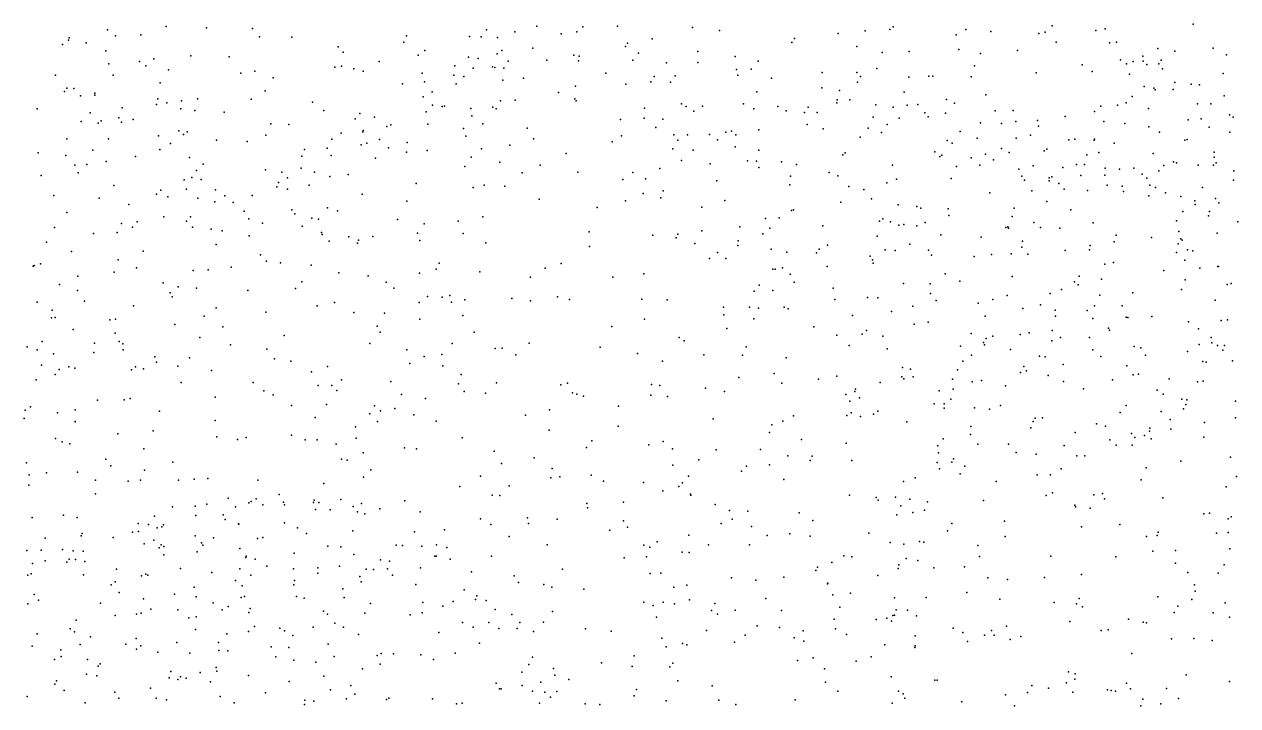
# Model space of a CAD drawing. Header units: metres. Extents: x -25 to 25, y -27.8 to 27.8.
# Drawn here: x 9.098 to 12.194, y 5.224 to 6.961 of the extents above; entities that cross this region are included whole.
import ezdxf

# ---------------------------------------------------------------- set-up
doc = ezdxf.new("R2010")
doc.units = ezdxf.units.M

msp = doc.modelspace()

# ---------------------------------------------------------------- linework, layer by layer
for p in [(9.3104, 6.9469, 14.1314), (9.4599, 6.9558, 16.6554), (9.5631, 6.952, -19.5187), (9.6798, 6.9505, 10.9067), (10.2772, 6.9471, 17.5854), (10.3493, 6.9423, 10.8181), (10.4055, 6.9561, -18.2994), (10.4674, 6.9371, 12.7387), (10.5079, 6.9423, 10.7392), (10.5235, 6.9549, -16.4002), (10.6118, 6.9566, 2.1603), (10.8033, 6.9527, 3.4194), (10.8717, 6.9457, -16.0772), (11.1743, 6.9381, 12.7735), (11.2433, 6.9442, -2.9943), (11.3067, 6.9483, 13.04), (11.3152, 6.9552, -6.9643), (11.5004, 6.9483, 22.2098), (11.5644, 6.9426, 3.1776), (11.6863, 6.9381, 20.902), (11.7026, 6.9416, -7.0659), (11.7207, 6.957, -1.007), (11.8324, 6.9456, -12.9553), (11.8562, 6.9493, -1.7181), (12.0802, 6.9613, -19.0277), (9.1957, 6.9102, 3.1365), (9.2105, 6.9205, 19.4098), (9.2126, 6.9268, 18.7097), (9.2558, 6.9143, 14.712), (9.3306, 6.9322, 19.526), (9.395, 6.9346, -20.262), (9.6981, 6.9297, 19.6977), (9.7805, 6.9287, -17.524), (10.066, 6.9157, -16.3858), (10.0732, 6.932, 23.338), (10.2338, 6.9306, 17.8883), (10.2634, 6.9295, 3.3319), (10.3051, 6.9277, -16.3707), (10.6367, 6.9131, -18.2623), (10.6996, 6.9242, 1.9556), (11.0564, 6.9152, 13.8193), (11.0629, 6.9253, -10.077), (11.4754, 6.9345, 20.7817), (11.731, 6.9161, 21.9645), (11.8666, 6.9142, 21.7241), (11.8847, 6.9154, 11.6382), (9.3058, 6.8939, 16.5738), (9.5224, 6.8806, 10.8763), (9.621, 6.8782, -17.689), (9.8992, 6.9035, -16.5231), (9.9118, 6.8902, 10.9291), (10.1029, 6.8828, 3.2678), (10.1201, 6.8948, -2.2508), (10.2312, 6.8772, 11.7256), (10.3048, 6.8858, 12.8737), (10.3161, 6.8946, 13.1899), (10.3955, 6.9001, 11.7035), (10.5002, 6.8824, 2.4425), (10.5138, 6.8803, 13.6838), (10.6322, 6.9043, -8.8266), (10.6652, 6.8879, 10.7164), (10.8166, 6.8917, 23.126), (10.9119, 6.8788, -6.9151), (11.2222, 6.9043, -11.4185), (11.287, 6.8892, 13.5353), (11.3555, 6.8917, 3.3358), (11.4822, 6.897, 10.9095), (11.5376, 6.8866, -2.7597), (11.6319, 6.8948, 22.1179), (11.9518, 6.8802, 18.8726), (11.9905, 6.8994, 18.532), (12.0339, 6.8928, -19.7245), (12.1317, 6.9008, -19.9342), (12.1653, 6.8837, -18.7038), (9.3139, 6.8606, 14.3686), (9.3918, 6.8668, -20.5418), (9.4083, 6.8553, -17.827), (9.4282, 6.873, -17.0659), (9.4657, 6.8448, 3.1347), (9.8899, 6.8523, 16.9236), (9.9075, 6.8545, -17.2502), (9.9389, 6.8476, 3.239), (10.0038, 6.8667, 17.0325), (10.1965, 6.8554, -17.0191), (10.2434, 6.8496, 19.9598), (10.2556, 6.874, 11.9114), (10.2927, 6.8528, 12.2239), (10.2989, 6.8508, 12.4676), (10.3219, 6.8493, 13.4217), (10.3325, 6.8674, 2.6499), (10.431, 6.87, 12.1202), (10.5118, 6.8679, 12.3618), (10.6506, 6.8702, 12.462), (10.7363, 6.8634, -8.3127), (10.8166, 6.8642, 12.5009), (10.9153, 6.8463, 13.8981), (10.953, 6.8473, 10.7293), (10.9701, 6.8674, 23.0376), (11.2732, 6.8486, 22.7071), (11.5229, 6.8558, -2.5196), (11.7975, 6.8581, 1.8694), (11.8954, 6.8706, 12.7575), (11.9107, 6.8609, 12.5276), (11.9274, 6.8662, 11.3559), (11.9526, 6.8674, 12.2354), (11.9626, 6.8588, 11.9708), (11.9931, 6.8606, 21.2191), (11.9985, 6.8702, -18.2144), (12.0022, 6.8474, -19.5194), (9.1779, 6.8315, 22.9932), (9.3245, 6.8315, 18.5687), (9.6502, 6.8365, 3.101), (9.686, 6.842, 16.7772), (9.7332, 6.825, -19.3028), (9.9625, 6.8414, 19.8039), (10.1135, 6.837, 19.8763), (10.119, 6.8143, 12.0724), (10.1938, 6.8317, 12.3524), (10.2192, 6.8279, 13.047), (10.3191, 6.8188, -2.4709), (10.3713, 6.824, 23.3531), (10.5821, 6.837, 12.0388), (10.6967, 6.8144, 11.8479), (10.7048, 6.8281, -7.7822), (10.7464, 6.8136, 13.9215), (10.7586, 6.8303, -9.4413), (10.9183, 6.8319, 3.4826), (11.0049, 6.8241, -9.8324), (11.1336, 6.8384, 12.6125), (11.2222, 6.8383, 3.4269), (11.2236, 6.8134, -1.3774), (11.2317, 6.828, -10.2488), (11.3552, 6.8268, 20.5736), (11.4057, 6.8292, 13.2352), (11.4165, 6.8291, -1.1889), (11.5136, 6.8272, 20.6411), (11.68, 6.8372, 20.723), (11.8231, 6.8409, 20.8206), (11.9177, 6.8338, 12.9072), (12.0336, 6.8126, 13.3505), (12.1574, 6.8356, -18.4032), (9.2005, 6.7903, -17.6698), (9.2065, 6.7981, -4.5634), (9.2245, 6.7976, 19.5169), (9.2782, 6.7857, 14.5112), (9.4446, 6.8117, -20.0566), (9.7126, 6.7915, 10.9174), (10.0628, 6.8093, -16.8058), (10.1385, 6.7893, 12.5879), (10.2002, 6.8096, 23.3733), (10.4613, 6.787, 10.8783), (10.5047, 6.8035, 11.3655), (10.6331, 6.8086, 20.1016), (10.9673, 6.7888, -2.8983), (11.1326, 6.7989, 20.4237), (11.1781, 6.7921, 22.9023), (11.3428, 6.7884, -10.464), (11.5512, 6.7816, 22.4058), (11.9556, 6.8025, 20.8981), (11.9801, 6.7985, -13.0716), (11.9836, 6.794, 11.7368), (12.0297, 6.7954, 21.0353), (12.0752, 6.8085, -0.3921), (12.0969, 6.8069, 18.2531), (9.2416, 6.7793, 10.66), (9.2779, 6.7804, -17.4045), (9.4352, 6.7564, 3.0704), (9.4382, 6.7712, -5.4423), (9.4616, 6.7608, -20.3669), (9.4988, 6.7663, -17.4499), (9.5402, 6.771, -19.6706), (9.6766, 6.7708, -16.9561), (9.8337, 6.7627, 23.3277), (10.1155, 6.7762, 11.5016), (10.1393, 6.7554, 13.1706), (10.1644, 6.752, 2.8437), (10.1702, 6.7523, 13.3459), (10.3129, 6.7658, 17.6977), (10.3501, 6.7677, 13.6688), (10.503, 6.7713, 13.8342), (10.5064, 6.7658, -7.336), (10.7748, 6.7582, 20.1682), (10.7868, 6.7516, 11.5892), (10.8281, 6.7523, 12.2875), (10.9333, 6.7582, 14.0299), (11.0208, 6.7515, -18.3301), (11.1711, 6.7614, 13.8432), (11.1725, 6.7685, -12.2719), (11.2041, 6.7687, 1.9051), (11.2708, 6.7557, -12.4814), (11.3508, 6.7547, -3.0296), (11.3782, 6.7565, -18.3096), (11.4511, 6.7693, -6.7578), (11.4711, 6.7598, 13.0767), (11.8447, 6.7524, 20.6893), (11.8872, 6.7549, 12.6398), (11.9096, 6.7609, 11.1279), (11.9251, 6.7775, 19.0142), (12.0914, 6.7586, 21.4547), (12.1256, 6.7589, 13.6092), (12.1595, 6.7785, 3.2038), (9.1308, 6.746, 16.4397), (9.2662, 6.7358, 14.0584), (9.3387, 6.7232, -4.772), (9.3477, 6.7486, 23.1183), (9.4972, 6.7455, 16.6428), (9.5332, 6.7418, 18.4698), (9.608, 6.7374, -17.2257), (9.8619, 6.7414, 10.9429), (9.9425, 6.7199, 12.3886), (9.9542, 6.7342, 12.0807), (9.9916, 6.7241, 12.6799), (10.1237, 6.7381, 18.1023), (10.2373, 6.7468, 17.927), (10.2396, 6.7275, 10.9517), (10.2938, 6.7499, 17.4432), (10.302, 6.746, -18.6361), (10.6792, 6.7217, -7.0788), (10.6802, 6.7474, 10.8293), (10.7273, 6.7193, 14.0856), (10.8067, 6.74, 12.1136), (10.9591, 6.7455, 12.3781), (11.0416, 6.7408, -1.6017), (11.0886, 6.736, 12.4698), (11.0978, 6.7496, 14.0229), (11.1211, 6.7362, -9.9895), (11.2637, 6.7241, 14.2135), (11.315, 6.7497, 13.672), (11.3306, 6.7218, 13.8635), (11.3959, 6.7356, 12.7571), (11.4041, 6.7251, 22.763), (11.4485, 6.7346, 14.3541), (11.5749, 6.7408, 10.9379), (11.6208, 6.7418, -18.2628), (11.7541, 6.7262, 11.0085), (11.8284, 6.7388, 18.5863), (11.9668, 6.7464, -0.6369), (12.1011, 6.7206, 19.3148), (12.1734, 6.7303, -5.2952), (12.1827, 6.7246, -13.1501), (9.2427, 6.7135, 13.904), (9.2864, 6.7091, 3.0876), (9.2944, 6.715, 14.3138), (9.346, 6.7116, -5.627), (9.3758, 6.7188, 10.7616), (9.4919, 6.6901, 19.5843), (9.7273, 6.7074, 3.1165), (9.7731, 6.7058, 16.8207), (9.9623, 6.6903, 11.5469), (10.0231, 6.7009, 13.0327), (10.0331, 6.7046, 10.9899), (10.1279, 6.7069, 11.3262), (10.2185, 6.6955, 3.2769), (10.2679, 6.7077, 11.2254), (10.381, 6.6963, 13.9105), (10.6192, 6.7186, 11.2916), (10.7091, 6.6983, -8.7991), (10.9021, 6.6889, -7.9996), (10.9724, 6.6925, 10.807), (11.0955, 6.7057, 14.2896), (11.1361, 6.6949, 14.4484), (11.2514, 6.6964, 14.6384), (11.2994, 6.7057, 3.4842), (11.5374, 6.7104, -12.7494), (11.591, 6.7082, 14.2975), (11.6279, 6.7135, 14.5133), (11.6831, 6.716, 20.5686), (11.6854, 6.7018, 22.2918), (11.8525, 6.7134, -18.1709), (11.906, 6.7081, 13.0908), (11.9677, 6.7003, 12.1985), (12.068, 6.7175, 21.6392), (12.1216, 6.6994, 13.7557), (9.2063, 6.6692, 23.0097), (9.3127, 6.6696, 13.7663), (9.4405, 6.6771, 13.641), (9.4711, 6.6573, 13.7959), (9.5043, 6.6806, 10.8412), (9.5131, 6.6869, 13.5043), (9.5879, 6.6658, 13.346), (9.6662, 6.6629, 23.2515), (9.7142, 6.6787, 13.5603), (9.883, 6.6683, 11.9368), (9.9068, 6.6834, 11.7783), (9.9618, 6.6873, 16.9756), (9.9721, 6.6582, 19.7236), (10.0042, 6.6672, 13.3937), (10.0749, 6.6601, 23.3746), (10.2244, 6.6757, 13.7627), (10.397, 6.6693, 23.3674), (10.598, 6.6619, -18.4986), (10.6214, 6.6772, 23.31), (10.7555, 6.6791, 2.0816), (10.7654, 6.6663, 3.4666), (10.7903, 6.6795, -1.8141), (10.8464, 6.6805, 23.2211), (10.8671, 6.667, -6.9642), (10.8883, 6.6866, 11.8538), (10.9138, 6.6792, -9.5178), (11.231, 6.6739, -11.3324), (11.2853, 6.6856, 12.5549), (11.4526, 6.6653, 14.8382), (11.4659, 6.6581, 13.821), (11.4863, 6.6879, 13.3663), (11.5296, 6.6706, 14.0109), (11.6286, 6.6714, -1.0137), (11.6653, 6.6783, 14.7044), (11.7635, 6.667, 14.5842), (11.7782, 6.6686, 18.7301), (11.828, 6.666, -6.8994), (11.8286, 6.6681, 22.1153), (11.879, 6.6581, -1.693), (11.9949, 6.6866, 21.8487), (12.0592, 6.6661, -19.3046), (12.0656, 6.6679, -19.7722), (12.1741, 6.6867, 13.9632), (9.1336, 6.6336, 10.5244), (9.2041, 6.6266, 13.6462), (9.2726, 6.64, 18.4944), (9.4436, 6.6421, 3.2464), (9.813, 6.6418, 12.2643), (9.8709, 6.6457, 13.2837), (9.8806, 6.6265, 12.8318), (9.9576, 6.6543, 13.5458), (10.0274, 6.6467, -19.0478), (10.0728, 6.6352, 13.7098), (10.1258, 6.6396, 11.1444), (10.2646, 6.6436, 19.8388), (10.3368, 6.6535, 2.7065), (10.4806, 6.6315, 10.9585), (10.753, 6.6437, 11.3189), (10.8044, 6.6404, 14.2624), (10.9117, 6.6487, 11.6376), (10.9722, 6.64, 12.2136), (11.1864, 6.6284, -11.8828), (11.1928, 6.6332, -11.6678), (11.4217, 6.6365, -10.7432), (11.4389, 6.6275, 20.4257), (11.5503, 6.63, -1.975), (11.5917, 6.6448, 3.3595), (11.6112, 6.6342, 13.0695), (11.6999, 6.6389, -12.8659), (11.7067, 6.6432, 14.1135), (11.8093, 6.6282, 18.4306), (11.8394, 6.6343, 19.0567), (11.9786, 6.6317, 19.2576), (12.1341, 6.635, 18.0576), (9.2268, 6.6024, 14.4858), (9.2577, 6.6037, 13.4032), (9.3072, 6.6117, 19.577), (9.3813, 6.6244, 13.9171), (9.5192, 6.6221, -19.8959), (9.5547, 6.6046, 13.9237), (9.8061, 6.6253, 18.369), (9.9938, 6.6197, 3.2221), (10.2219, 6.5984, 13.9074), (10.2383, 6.6227, 17.3044), (10.3117, 6.6099, 17.7855), (10.4138, 6.6021, -1.9973), (10.7748, 6.6142, -2.7051), (10.8481, 6.6053, -8.5966), (10.943, 6.6129, 14.4255), (10.9662, 6.6121, 20.2269), (10.9723, 6.5961, -8.2648), (11.0303, 6.6108, 3.5269), (11.068, 6.6038, 14.6438), (11.3132, 6.6025, -12.6486), (11.4344, 6.6244, 22.9213), (11.4766, 6.5991, -2.1885), (11.5144, 6.6209, 13.5032), (11.536, 6.6025, 13.6685), (11.5708, 6.6159, 12.7841), (11.6723, 6.6001, 13.9118), (11.7481, 6.596, 18.5952), (11.783, 6.6037, 13.0776), (11.8034, 6.6041, -0.7922), (12.0055, 6.6014, 13.7952), (12.0302, 6.6103, -7.0057), (12.0377, 6.608, 11.8132), (12.0936, 6.6023, -5.8055), (12.1327, 6.6021, 1.9285), (12.134, 6.6227, 20.7887), (12.1393, 6.6083, -1.5995), (9.1407, 6.5756, 3.2031), (9.2353, 6.5824, -4.6551), (9.5061, 6.5646, -5.3523), (9.5254, 6.5705, 3.1655), (9.5374, 6.5886, 18.4548), (9.5496, 6.5657, -20.2582), (9.7134, 6.5905, 19.6049), (9.7549, 6.5839, 12.4352), (9.7693, 6.5695, 12.5933), (9.8042, 6.5946, 13.111), (9.8381, 6.5844, 11.5934), (9.8772, 6.573, -19.2838), (9.9242, 6.5781, 11.3748), (10.3686, 6.5829, 3.2912), (10.5105, 6.5839, 19.9064), (10.6255, 6.566, 14.2753), (10.6508, 6.5833, -7.3113), (10.6833, 6.5675, 11.0975), (10.7199, 6.594, -9.0119), (11.053, 6.5737, -9.6929), (11.1518, 6.5834, 10.8567), (11.1742, 6.5749, 14.8135), (11.3236, 6.5663, 14.9252), (11.4627, 6.5685, 3.4972), (11.6355, 6.5923, 22.5583), (11.6431, 6.5739, 13.2503), (11.7127, 6.5699, 12.8576), (11.7199, 6.572, 22.3811), (11.7938, 6.5757, 2.0697), (11.8549, 6.5768, 12.2447), (11.8557, 6.5947, 20.4924), (11.8926, 6.5917, 14.3635), (11.9291, 6.5949, 3.2862), (11.9504, 6.579, 13.6301), (11.9626, 6.5689, 18.1322), (11.9929, 6.5875, 11.1634), (12.1839, 6.5881, 19.5873), (9.3261, 6.5503, 10.7077), (9.4462, 6.5387, 14.1593), (9.5117, 6.5406, -5.1304), (9.5856, 6.5394, 13.0397), (9.7423, 6.5465, 16.8028), (9.7461, 6.5576, 11.9271), (9.7693, 6.5409, 11.7254), (9.8248, 6.5514, 13.933), (10.098, 6.5552, 19.7322), (10.2432, 6.5448, 17.9293), (10.2709, 6.551, -2.1615), (10.3238, 6.5488, -18.7888), (10.7281, 6.5363, 20.004), (10.865, 6.5618, 10.9078), (11.0512, 6.5523, -1.7404), (11.2015, 6.5478, 23.2193), (11.2399, 6.54, -1.4173), (11.2991, 6.5569, -18.3341), (11.6501, 6.5641, 14.9344), (11.669, 6.5366, 20.388), (11.7127, 6.5619, 12.6762), (11.7375, 6.5551, -6.6653), (11.7514, 6.5409, 10.9565), (11.8107, 6.5376, 13.4194), (11.8613, 6.5513, 13.8518), (11.8992, 6.549, 14.7513), (11.9031, 6.5349, 11.0385), (11.9697, 6.5508, 14.1952), (11.9843, 6.5449, 11.9574), (12.1046, 6.545, 17.9257), (12.1831, 6.5635, 14.1512), (9.1734, 6.5245, 13.256), (9.2892, 6.5176, 16.5009), (9.4352, 6.5286, -20.7336), (9.4642, 6.5217, 14.5912), (9.5411, 6.5176, 14.4105), (9.5837, 6.5084, -20.4939), (9.6094, 6.5237, 14.1554), (9.6311, 6.5069, 14.6615), (9.6793, 6.5251, 18.4033), (9.9602, 6.5281, 11.0754), (10.0736, 6.5105, 14.0107), (10.4119, 6.5155, 14.2115), (10.6317, 6.5111, 23.343), (10.6772, 6.5296, 3.4081), (10.7224, 6.5192, 10.9521), (10.8852, 6.5124, 23.3211), (11.1813, 6.5077, 12.2566), (11.26, 6.5162, -2.0549), (11.5614, 6.5312, 12.5312), (11.7074, 6.5095, 18.8107), (11.9671, 6.5236, -0.4123), (12.0102, 6.5316, 21.9697), (12.0488, 6.5224, 3.4137), (12.0849, 6.5115, 20.5712), (12.1378, 6.5174, 17.6799), (12.1458, 6.5064, 17.5192), (9.2061, 6.4814, 3.4075), (9.3648, 6.502, 14.7117), (9.6592, 6.4846, 3.2636), (9.7809, 6.488, 14.5699), (9.7885, 6.478, 14.3987), (9.8719, 6.4937, -20.4011), (9.8967, 6.4854, 18.2789), (10.56, 6.494, -2.4365), (10.827, 6.4954, -7.4778), (11.0555, 6.4866, -2.1428), (11.0606, 6.4882, 11.7948), (11.3277, 6.5013, -6.7081), (11.3756, 6.4972, -10.3235), (11.3854, 6.4929, 23.167), (11.4554, 6.4905, 15.0442), (11.457, 6.4741, 20.3246), (11.6234, 6.4923, 12.2879), (11.7685, 6.4884, 19.0687), (12.0544, 6.4842, 11.3665), (12.0852, 6.5022, 14.3436), (12.1194, 6.473, -19.6767), (12.122, 6.4838, 21.7932), (9.1747, 6.4436, 13.0462), (9.3459, 6.4538, 12.949), (9.3737, 6.4438, -4.8941), (9.3857, 6.4579, 3.1706), (9.4537, 6.4705, 14.8721), (9.5119, 6.4598, 23.1396), (9.5222, 6.4708, 12.9013), (9.527, 6.444, 19.5715), (9.6705, 6.4653, -19.732), (9.7061, 6.4542, 3.116), (9.8068, 6.4463, -20.1209), (9.8319, 6.4667, 14.2367), (9.8484, 6.4646, 16.8993), (10.05, 6.4638, 23.356), (10.1181, 6.4526, 18.083), (10.2047, 6.4596, -18.9696), (10.2678, 6.4705, 2.8441), (10.9237, 6.4449, -2.3739), (10.9895, 6.4663, 14.7673), (11, 6.4414, 3.5075), (11.0243, 6.4678, -7.0889), (11.1353, 6.4475, 12.011), (11.2804, 6.4592, -2.3846), (11.2882, 6.4655, 20.3058), (11.3079, 6.4576, 2.1124), (11.3295, 6.4488, 10.8643), (11.3426, 6.4513, 3.5793), (11.3757, 6.4471, -1.7299), (11.3963, 6.4562, 12.2884), (11.6028, 6.4436, -18.2425), (11.6075, 6.4452, 22.9539), (11.6091, 6.4417, 3.5629), (11.6183, 6.4714, 2.1463), (11.6738, 6.4556, 18.5487), (11.6906, 6.4435, 22.7564), (11.7406, 6.4419, 15.0686), (11.825, 6.4554, 18.1491), (12.0376, 6.4603, 19.5073), (12.1942, 6.4577, 19.7374), (9.2747, 6.428, 14.8655), (9.3348, 6.4308, -5.4874), (9.575, 6.4393, 14.9719), (9.6031, 6.4344, 16.7226), (9.6719, 6.4216, 11.7282), (9.8565, 6.4301, 11.3013), (9.858, 6.4258, 19.6052), (9.9262, 6.4197, 14.5079), (9.9508, 6.4106, 3.1182), (9.9873, 6.4199, 14.2799), (10.1012, 6.4291, -20.108), (10.1071, 6.4098, 3.0185), (10.2175, 6.4278, 14.2233), (10.539, 6.4322, 14.4016), (10.7017, 6.4235, 19.8853), (10.7612, 6.4171, 2.206), (10.7655, 6.4264, -18.5215), (10.8268, 6.4351, -2.1763), (10.982, 6.4275, -7.7392), (11.2742, 6.4209, -6.9764), (11.4366, 6.4243, -10.7219), (11.5397, 6.4188, -0.941), (11.8837, 6.4241, 19.3371), (11.974, 6.418, 3.5846), (12.0441, 6.4333, -5.3123), (12.0493, 6.4144, 14.9063), (12.0528, 6.411, -6.8113), (12.1419, 6.4286, 14.7258), (9.1542, 6.4055, -4.5753), (9.2186, 6.382, 12.8979), (9.401, 6.3833, 15.0291), (9.5878, 6.4002, 12.4755), (9.8755, 6.4083, 23.2912), (9.9481, 6.4037, 14.6673), (10.2754, 6.404, 3.2381), (10.5398, 6.3948, -2.2029), (10.8087, 6.4021, 14.6561), (10.8663, 6.3794, 11.1905), (10.919, 6.3972, -9.2163), (10.9196, 6.4089, -12.2346), (11.0034, 6.3883, -7.3248), (11.0439, 6.3804, -7.998), (11.1196, 6.3789, -2.6498), (11.1264, 6.3877, 10.8849), (11.1475, 6.3983, 20.2189), (11.2949, 6.3866, -11.1138), (11.3204, 6.3846, -1.2467), (11.3571, 6.401, -2.5936), (11.4053, 6.3858, -2.8539), (11.6434, 6.3929, -12.7517), (11.6447, 6.4083, 12.013), (11.7536, 6.3845, 3.6514), (11.8163, 6.3867, 17.9709), (11.8179, 6.3974, 22.4169), (11.8792, 6.4063, 17.8264), (12.0381, 6.3793, 17.2459), (12.0425, 6.4018, 11.6614), (12.0657, 6.3863, 3.7761), (12.0793, 6.3836, 20.441), (9.1389, 6.3504, 14.8742), (9.3373, 6.3612, 18.4394), (9.7005, 6.3734, 10.9473), (9.7158, 6.3574, 11.4545), (9.752, 6.3531, 18.3356), (10.1562, 6.3519, 19.6424), (10.4679, 6.3511, -18.7437), (10.8463, 6.3643, -8.9284), (10.8881, 6.3646, 10.9529), (11.2559, 6.3701, -12.6199), (11.2622, 6.3606, 12.0669), (11.2643, 6.3519, -7.2565), (11.4132, 6.3726, 12.1075), (11.522, 6.3691, 10.8822), (11.5657, 6.3741, 23.1166), (11.6159, 6.3761, 20.2727), (11.6582, 6.375, 18.3747), (11.8553, 6.3495, 11.7774), (11.8773, 6.3542, -1.7395), (12.0592, 6.3603, 11.0869), (9.1202, 6.3445, 19.6139), (9.1232, 6.3464, 10.6145), (9.2349, 6.3194, -20.9914), (9.327, 6.3295, 10.7897), (9.384, 6.34, 12.7049), (9.5289, 6.3337, 12.2751), (9.5669, 6.3357, 12.0111), (9.6256, 6.3417, 15.131), (9.8302, 6.3469, 11.122), (9.9004, 6.3273, 15.0301), (9.9753, 6.3201, -19.827), (10.1061, 6.3267, -19.1639), (10.1492, 6.3369, 17.2281), (10.2599, 6.3301, 17.7466), (10.3892, 6.3169, 14.4609), (10.4273, 6.3399, -20.2019), (10.5994, 6.3168, 3.3612), (10.6789, 6.3247, 14.622), (11.0075, 6.3367, -11.8575), (11.014, 6.3373, 11.3766), (11.0327, 6.3408, -11.6289), (11.0522, 6.3246, -7.5453), (11.1462, 6.3436, 3.561), (11.448, 6.3251, 3.7208), (11.6188, 6.3182, 18.9356), (11.7893, 6.3191, -18.1357), (12.0059, 6.3332, -0.2438), (12.0972, 6.3393, 19.7008), (12.1434, 6.3442, 11.2331), (12.145, 6.3439, -18.3127), (9.1881, 6.2983, 12.653), (9.4525, 6.3025, 12.4206), (9.4907, 6.2924, 3.1016), (9.5376, 6.2889, 11.8664), (9.7898, 6.2874, 19.5745), (9.8058, 6.3049, 15.1549), (10.0214, 6.3035, 17.1033), (10.0411, 6.2885, -20.8551), (10.9731, 6.2964, -8.6463), (11.062, 6.3035, 20.0993), (11.162, 6.2888, 11.601), (11.3416, 6.3009, -1.5215), (11.4093, 6.2995, 15.1696), (11.4852, 6.3068, -7.2096), (11.778, 6.3043, 22.7854), (11.7871, 6.2968, 17.6104), (11.8467, 6.3113, 3.9029), (12.0598, 6.3099, -5.5965), (12.1671, 6.2978, 15.1433), (12.1778, 6.3005, 21.8332), (9.2338, 6.2827, 16.4889), (9.2515, 6.2551, 12.3774), (9.4704, 6.2768, 15.2317), (9.4752, 6.2669, 23.0162), (9.6683, 6.2823, 23.1286), (10.127, 6.2671, 23.3187), (10.1639, 6.2657, 14.7613), (10.1841, 6.27, 3.1455), (10.2217, 6.2589, -19.8157), (10.3418, 6.2622, -18.8974), (10.3899, 6.2564, 2.8311), (10.4584, 6.2667, 23.3688), (10.4893, 6.2597, -20.5349), (10.6735, 6.2606, 19.7251), (10.7386, 6.2589, 3.424), (10.9604, 6.2813, -12.5594), (11.0082, 6.2828, -18.4358), (11.1659, 6.2598, -11.2479), (11.2495, 6.2649, 20.1727), (11.2761, 6.2637, -7.556), (11.41, 6.2754, 23.3394), (11.4245, 6.2575, 11.8006), (11.5694, 6.2597, 15.2052), (11.6061, 6.2696, 3.8148), (11.7157, 6.2754, -6.7452), (11.7443, 6.2854, 17.7613), (11.8426, 6.2707, -12.767), (11.9262, 6.2768, 15.2203), (12.0508, 6.2856, 4.2089), (12.1364, 6.2576, 16.9847), (9.1304, 6.2525, 18.4034), (9.169, 6.2328, 3.5967), (9.3761, 6.2435, 3.5349), (9.5874, 6.2387, 3.4489), (9.7139, 6.2276, 15.3165), (9.8454, 6.2437, 3.0183), (9.8893, 6.2523, 3.2662), (9.9386, 6.2269, -19.6057), (10.0168, 6.2249, 15.1482), (10.1052, 6.2524, 14.9054), (10.1878, 6.2532, 17.3864), (10.8823, 6.2405, 2.2193), (10.9485, 6.2403, 11.1847), (10.9713, 6.238, 3.4952), (11.037, 6.2399, -11.4142), (11.0468, 6.236, -8.3925), (11.311, 6.2295, 2.2223), (11.365, 6.2431, 10.8515), (11.5315, 6.2503, 20.2199), (11.6456, 6.2364, 18.0177), (11.6906, 6.2457, -0.4916), (11.7283, 6.2327, 23.0102), (11.8101, 6.2317, 11.6306), (11.8287, 6.2435, 4.1145), (11.8992, 6.2432, 2.2326), (9.1672, 6.2133, 22.7992), (9.1766, 6.2141, 12.1259), (9.3162, 6.2079, 12.1988), (9.331, 6.2096, 3.1443), (9.4816, 6.196, 11.7051), (9.5567, 6.217, 11.5488), (10.1071, 6.2098, 3.1611), (10.2165, 6.2187, 17.6212), (10.6802, 6.2098, -12.2369), (10.8827, 6.2204, 19.8404), (10.9595, 6.2108, 23.4839), (11.2115, 6.2185, 10.8688), (11.3684, 6.1967, -10.3884), (11.4045, 6.2015, -10.6052), (11.5501, 6.2175, -0.6795), (11.7295, 6.2175, 19.2456), (11.8248, 6.2114, 20.2392), (11.9092, 6.2143, 4.3388), (11.9138, 6.2137, 17.116), (11.9748, 6.2166, 20.2799), (12.0684, 6.2024, 4.5295), (12.1522, 6.206, -5.4009), (12.1685, 6.2082, 19.8779), (9.2228, 6.1828, -11.916), (9.3296, 6.1736, -12.1061), (9.5455, 6.1624, 15.4011), (9.6046, 6.1897, 11.1046), (9.7612, 6.1679, 18.2335), (9.9986, 6.1921, 18.0639), (10.0058, 6.1766, 3.0206), (10.2461, 6.176, 14.8855), (10.5973, 6.1906, -20.3335), (10.7685, 6.1624, 14.8496), (10.8908, 6.1861, -11.5947), (11.1127, 6.1896, 15.095), (11.1711, 6.1687, 11.4529), (11.2362, 6.1715, -9.9985), (11.2469, 6.181, -11.0666), (11.2883, 6.1663, 23.4737), (11.514, 6.1726, 18.5962), (11.5689, 6.1658, 2.2836), (11.6388, 6.1708, -1.5838), (11.6623, 6.1747, 4.0667), (11.7209, 6.1805, -7.1685), (11.7416, 6.1628, 4.2359), (11.8162, 6.1624, 22.9045), (11.8648, 6.1863, 19.4883), (11.8669, 6.1812, 22.6504), (12.0937, 6.1852, 15.3627), (12.1264, 6.1629, -0.1006), (9.1052, 6.1393, 15.2026), (9.1305, 6.1316, 19.6287), (9.1436, 6.1526, 10.995), (9.2774, 6.1482, -4.8663), (9.34, 6.153, -5.2838), (9.3494, 6.147, 11.0431), (9.3502, 6.1316, 11.9372), (9.6243, 6.1441, 16.8219), (9.7166, 6.1329, -20.9743), (9.9797, 6.1474, 15.3237), (10.0737, 6.1316, 17.3109), (10.1896, 6.1475, 19.5681), (10.2992, 6.1349, 23.3173), (10.3173, 6.136, -20.8751), (10.386, 6.1485, 14.7536), (10.5677, 6.1381, 23.3947), (10.7818, 6.1541, -11.8433), (10.9395, 6.139, -8.8884), (11.2027, 6.1428, -9.6061), (11.3, 6.1337, -0.9813), (11.4872, 6.1407, -18.2331), (11.5453, 6.1502, 23.3142), (11.5479, 6.1441, -7.6434), (11.5523, 6.1605, 18.1594), (11.6142, 6.1326, 17.6739), (11.7197, 6.154, -0.2855), (11.8244, 6.131, 11.5103), (11.9296, 6.1396, 4.5953), (11.9471, 6.1365, -6.727), (12.096, 6.1449, 4.7819), (12.1282, 6.1492, -1.7638), (12.1423, 6.1428, 5.2632), (12.1601, 6.1421, 4.9841), (9.1724, 6.1212, -4.6736), (9.2755, 6.1243, 18.3642), (9.4313, 6.1132, 16.66), (9.4353, 6.1, 11.4571), (9.5196, 6.1106, -11.9644), (9.736, 6.1081, 23.0671), (9.778, 6.1025, 15.4873), (10.1184, 6.1141, 17.8014), (10.1632, 6.1192, 15.1744), (10.352, 6.1184, -12.4458), (10.6627, 6.122, -12.0265), (10.7267, 6.1024, 23.4631), (10.8316, 6.1185, 19.7056), (10.9309, 6.1178, 15.0011), (11.0423, 6.1106, 11.05), (11.4929, 6.1028, 3.8794), (11.5152, 6.1174, 11.558), (11.6884, 6.1155, 10.8831), (11.7026, 6.1134, 23.1503), (11.8446, 6.1141, 4.4569), (11.9592, 6.1177, 22.3188), (12.0657, 6.1271, 22.1038), (12.1051, 6.1014, 11.382), (12.1138, 6.1003, 16.8681), (12.1563, 6.1303, 10.9948), (12.1812, 6.1031, 21.9298), (9.1419, 6.0927, -12.3404), (9.1868, 6.081, 11.7367), (9.2111, 6.0877, -21.1353), (9.2268, 6.0843, 15.3788), (9.3713, 6.0801, 11.25), (9.3813, 6.0877, 19.561), (9.4021, 6.0826, 22.8309), (9.4898, 6.0896, 18.3044), (9.5759, 6.0785, 2.9502), (9.8304, 6.0754, 3.3967), (9.8715, 6.0889, 23.1404), (10.0815, 6.0964, 23.2301), (10.1661, 6.0905, -19.5907), (11.0115, 6.0708, -11.2624), (11.3391, 6.0861, -1.3496), (11.3594, 6.0818, 15.2401), (11.4794, 6.0802, -0.4807), (11.6395, 6.0739, 15.3397), (11.6484, 6.0893, 17.429), (11.6556, 6.0777, -18.0959), (11.7488, 6.0936, 17.185), (11.9114, 6.0907, 19.6055), (11.9408, 6.0692, 22.5013), (9.1285, 6.0546, 3.3087), (9.177, 6.0688, 11.2561), (9.4984, 6.0482, -12.2585), (9.6822, 6.048, 19.5177), (9.848, 6.0404, 19.5254), (9.8825, 6.0402, 18.0481), (9.9074, 6.0547, 2.9441), (10.033, 6.0507, 19.5387), (10.2061, 6.0448, -19.0831), (10.2127, 6.0683, -12.6643), (10.3027, 6.0474, 3.1824), (10.4666, 6.0423, -12.104), (10.4836, 6.0463, 19.5333), (10.6986, 6.0434, 19.5747), (10.7195, 6.0408, 14.9394), (10.9211, 6.0606, -12.4719), (11.0311, 6.0468, 3.5201), (11.1241, 6.0565, -18.3438), (11.1709, 6.064, 11.1511), (11.2819, 6.0483, -7.8746), (11.3373, 6.0623, 10.8867), (11.3421, 6.0573, 11.3092), (11.3663, 6.0628, 3.7486), (11.4663, 6.0565, 18.821), (11.5169, 6.0496, 11.3565), (11.5404, 6.0532, -7.8364), (11.6016, 6.0398, 19.1935), (11.7101, 6.0657, 11.4096), (11.7496, 6.0503, -7.7292), (11.8747, 6.0552, 15.4469), (11.9272, 6.0679, 11.4013), (12.0192, 6.0572, 15.5031), (12.0919, 6.0502, -12.7866), (12.1064, 6.0511, 5.1153), (9.3677, 6.0076, 15.6073), (9.585, 6.0111, 3.5438), (9.7089, 6.0265, 15.6049), (9.7332, 6.017, -12.0292), (9.8952, 6.0281, 17.1172), (10.0605, 6.0176, 17.6947), (10.1215, 6.0072, 3.2815), (10.2202, 6.025, 15.3399), (10.2745, 6.0211, -12.259), (10.4966, 6.0214, 3.3198), (10.5074, 6.0183, -11.8738), (10.525, 6.0135, 2.8347), (10.6964, 6.016, -20.1112), (10.739, 6.012, -11.4723), (10.836, 6.0336, 3.4632), (10.8842, 6.0252, 23.5422), (11.1943, 6.0177, -10.9442), (11.2172, 6.0254, 15.2089), (11.2185, 6.0311, 10.9855), (11.2291, 6.0087, -10.185), (11.4325, 6.0269, 18.649), (11.468, 6.0314, 23.4128), (11.8004, 6.0318, 19.4846), (11.9883, 6.0283, 10.9452), (12.004, 6.0181, 4.7951), (9.0999, 5.9778, -12.5311), (9.1141, 5.9858, 22.3796), (9.2276, 5.9784, 3.6822), (9.2847, 6.003, 22.6318), (9.353, 6.0042, -12.4235), (9.7794, 5.9897, 17.006), (9.8693, 5.9919, -11.8407), (9.9911, 5.9883, -13.1948), (10.0431, 5.982, 15.5607), (10.4377, 5.978, -18.7393), (10.6139, 5.9875, 23.4404), (11.2043, 6.0006, 19.9526), (11.4194, 5.9934, 18.4729), (11.4448, 5.9826, 2.3376), (11.4455, 5.9938, 18.2555), (11.462, 6.0058, 20.0907), (11.5228, 5.9837, 17.7753), (11.5605, 5.9802, 17.5017), (11.5891, 5.9898, 11.2234), (11.9098, 5.9892, 4.6686), (12.0517, 6.0057, 22.1991), (12.0557, 5.9811, 20.1833), (12.0619, 5.9923, 2.282), (12.0641, 6.0035, -18.0941), (12.1886, 6.0006, 20.015), (9.0978, 5.9565, 18.3005), (9.1828, 5.9707, -5.2533), (9.2274, 5.949, 15.6558), (9.228, 5.9481, -5.0109), (9.4429, 5.9749, -21.1078), (9.5851, 5.9515, -12.4919), (9.8403, 5.9591, 15.6819), (9.9798, 5.9681, -12.1371), (9.9995, 5.9489, -12.7648), (10.0064, 5.9756, -13.5058), (10.0916, 5.9659, -11.9008), (10.1486, 5.9491, -21.0173), (10.3766, 5.9644, -11.6332), (10.8555, 5.9551, 19.589), (11.0334, 5.9499, 2.2867), (11.0605, 5.9628, -8.2319), (11.1966, 5.9636, -9.3763), (11.208, 5.9705, -0.5521), (11.232, 5.9614, -9.7754), (11.2649, 5.9677, -0.3327), (11.2758, 5.9748, -12.4059), (11.3497, 5.9482, -18.201), (11.6722, 5.9488, 4.0994), (11.6772, 5.9573, 15.435), (11.6959, 5.9583, 19.3874), (11.8939, 5.9716, 16.9161), (11.9991, 5.9739, -7.22), (12.0215, 5.9539, 22.4164), (12.1096, 5.9459, 11.2063), (12.1883, 5.9576, 15.6342), (9.3364, 5.9173, 22.4791), (9.4269, 5.9245, 15.7588), (9.9426, 5.9353, 17.8526), (10.437, 5.9267, -20.877), (10.6135, 5.9367, -20.6943), (10.9993, 5.9207, -0.3244), (11.0053, 5.9402, 15.1261), (11.5124, 5.9158, 10.9499), (11.5129, 5.9357, -12.421), (11.6664, 5.9325, 20.1111), (11.7796, 5.9208, 23.1165), (11.8337, 5.9424, 11.2138), (11.8572, 5.937, 4.5312), (11.9235, 5.9182, 19.6994), (11.9687, 5.9238, -12.6202), (11.9702, 5.9316, 22.6531), (12.0239, 5.9291, 4.933), (9.1778, 5.9052, 22.1053), (9.1943, 5.897, -12.7135), (9.214, 5.8921, 15.8072), (9.5893, 5.9095, 19.46), (9.6421, 5.9028, 22.8342), (9.6642, 5.9078, 2.8918), (9.7797, 5.9137, -13.1909), (9.8147, 5.9022, 17.9846), (9.8453, 5.9019, -11.407), (9.8937, 5.8911, -21.0466), (9.9448, 5.9061, 23.11), (10.2148, 5.9066, 15.5468), (10.5461, 5.8995, -11.3974), (10.6918, 5.8888, -18.5133), (10.7278, 5.8979, -12.4672), (11.0808, 5.9026, -0.1182), (11.1952, 5.8935, -10.5374), (11.4292, 5.8862, -1.3144), (11.4428, 5.9047, 15.3546), (11.5307, 5.8906, 19.2052), (11.6095, 5.8912, 23.3197), (11.7514, 5.8878, 4.2328), (11.8682, 5.9018, 22.9897), (11.884, 5.8885, 10.9583), (11.925, 5.8882, 22.809), (11.9316, 5.9078, -1.647), (11.9566, 5.9128, -17.9203), (11.9733, 5.9041, 11.1172), (12.1074, 5.9087, 5.1804), (9.3058, 5.8527, 22.1964), (9.4032, 5.8789, -13.1353), (9.9076, 5.853, 17.1877), (9.9628, 5.8686, 17.7042), (10.0677, 5.8817, 2.9801), (10.0987, 5.8794, 23.214), (10.2965, 5.8734, -11.3794), (10.3993, 5.8558, 3.1156), (10.5325, 5.882, 15.1925), (10.7521, 5.8787, -11.2554), (10.8637, 5.8768, 3.4717), (10.9761, 5.8776, -12.3638), (11.046, 5.8611, -18.2984), (11.1081, 5.8602, 23.5834), (11.4306, 5.8684, 19.0241), (11.469, 5.8536, 17.6585), (11.6291, 5.8696, -1.4028), (11.6802, 5.8652, 17.065), (11.7835, 5.8611, 15.5631), (11.8044, 5.8609, 20.0932), (12.176, 5.8575, -9.8012), (9.1034, 5.8433, -4.6826), (9.3185, 5.836, 3.052), (9.4049, 5.8247, 22.3489), (9.4772, 5.8449, -11.4629), (9.9216, 5.85, 2.9168), (9.9823, 5.8253, 3.4098), (10.3153, 5.8419, 19.4159), (10.4451, 5.8291, 3.2759), (10.7531, 5.8375, 19.4563), (10.8194, 5.8512, 2.4194), (10.9282, 5.8222, -8.8166), (10.9411, 5.8348, 19.5093), (10.9992, 5.8385, -8.3981), (11.1028, 5.849, -0.9857), (11.2095, 5.8492, 19.7963), (11.4275, 5.8445, 19.9947), (11.4329, 5.8284, 17.8126), (11.4643, 5.845, 0.0157), (11.4977, 5.8352, 23.4312), (11.7439, 5.8278, -17.8876), (11.9608, 5.8303, 16.7837), (12.0489, 5.8475, 15.6877), (9.11, 5.8128, 19.5735), (9.1545, 5.8179, 16.2966), (9.2338, 5.8199, 15.9924), (9.2797, 5.7988, 16.4681), (9.3631, 5.7967, 3.6561), (9.3941, 5.799, -12.4749), (9.4913, 5.799, 15.9953), (9.5315, 5.802, 2.9266), (9.566, 5.8033, 18.1643), (9.6941, 5.7993, 3.5453), (9.8623, 5.7907, 17.873), (9.9636, 5.807, 17.5353), (10.2616, 5.8089, -19.3954), (10.4415, 5.8052, -12.6203), (10.4644, 5.8078, 15.4262), (10.5442, 5.812, 19.4038), (10.5755, 5.7962, 2.8841), (10.6775, 5.7933, 3.3975), (10.7775, 5.7923, -0.4686), (10.7927, 5.8096, -0.1405), (11.0362, 5.8005, -10.8154), (11.3411, 5.7953, 18.608), (11.3712, 5.805, 18.2475), (11.4862, 5.8156, -18.0217), (11.5779, 5.796, 17.1597), (11.6828, 5.8129, 19.4472), (11.7162, 5.8129, 2.4254), (11.9479, 5.8001, 20.0068), (12.1909, 5.8087, 22.0921), (9.1097, 5.7861, 3.268), (9.2799, 5.764, 16.2075), (9.748, 5.7625, 21.6234), (10.2093, 5.7827, 3.0726), (10.2917, 5.7608, -20.9664), (10.3112, 5.7597, -11.1353), (10.3353, 5.7848, 23.3485), (10.7273, 5.7716, -19.9492), (10.7683, 5.783, -20.4542), (10.7981, 5.763, -10.9997), (10.7989, 5.7609, 15.1791), (11.2032, 5.7607, -9.8848), (11.7055, 5.7597, 3.9095), (11.7213, 5.7671, 23.2168), (11.8266, 5.7617, 0.0784), (11.8492, 5.7649, 4.1964), (12.1644, 5.782, -7.1976), (9.4762, 5.7314, -13.3788), (9.5339, 5.7329, 21.5763), (9.5634, 5.7376, 22.3401), (9.618, 5.753, 21.6237), (9.6368, 5.7314, 21.4427), (9.6709, 5.7414, 2.9008), (9.6768, 5.7446, 21.7274), (9.6899, 5.7511, 21.5173), (9.7063, 5.7364, 22.9278), (9.7596, 5.7428, 21.7469), (9.7615, 5.7358, 21.4375), (9.8357, 5.7419, 19.3791), (9.8372, 5.7477, 21.4887), (9.8498, 5.7418, 21.7632), (9.9053, 5.7499, -11.2219), (9.9368, 5.7316, 17.3067), (9.9586, 5.7398, 21.5992), (10.069, 5.7463, 19.388), (10.5333, 5.7395, -0.2582), (10.5353, 5.7284, -19.6289), (10.6267, 5.7434, 23.4942), (10.8607, 5.7368, 23.573), (11.2715, 5.7551, 3.6289), (11.2769, 5.7478, 23.5616), (11.3211, 5.7557, 15.3418), (11.3343, 5.7339, 18.4504), (11.3577, 5.751, -8.1394), (11.4022, 5.7442, 19.8759), (11.5457, 5.747, 3.7766), (11.7783, 5.7356, 20.0076), (11.7801, 5.7313, 19.5879), (11.8539, 5.7516, 23.0345), (12.0034, 5.7538, 4.9206), (9.1183, 5.7038, -12.6788), (9.1978, 5.7099, -12.476), (9.2327, 5.7036, 18.2386), (9.4302, 5.7069, 18.192), (9.5355, 5.7091, 21.4836), (9.6057, 5.7104, 22.5365), (9.6103, 5.6984, 21.3598), (9.8406, 5.7242, 21.3772), (9.8781, 5.7234, -12.4616), (9.9485, 5.7187, 21.4704), (9.9668, 5.7131, 21.717), (10.0054, 5.7262, 23.2447), (10.1076, 5.7183, 15.8434), (10.2622, 5.7005, 15.7608), (10.3818, 5.7034, 15.6463), (10.4573, 5.6996, 19.3344), (10.8974, 5.7218, -0.7958), (10.9038, 5.6998, 3.4711), (10.9443, 5.7198, -10.6159), (11.0749, 5.7161, 3.5243), (11.3246, 5.7107, 18.9139), (11.3648, 5.7164, 19.0928), (11.3946, 5.7229, 17.6222), (11.8179, 5.7278, 16.8234), (12.1076, 5.7134, 22.4946), (12.1221, 5.7151, 15.8119), (12.17, 5.7006, -18.1219), (12.1774, 5.7052, 22.2712), (9.3882, 5.6887, 19.3702), (9.3894, 5.6683, 16.4427), (9.4147, 5.6861, 21.6957), (9.4367, 5.6779, 21.4586), (9.4486, 5.6799, 21.7902), (9.4529, 5.6849, 16.5969), (9.6448, 5.688, 21.8764), (9.6452, 5.6865, 22.746), (9.7618, 5.6903, 21.8753), (9.7952, 5.6772, 21.3084), (9.9365, 5.6702, 21.8686), (10.0935, 5.6673, 21.4994), (10.1703, 5.6725, 23.3584), (10.2887, 5.6863, -18.9386), (10.3846, 5.6882, 3.2119), (10.5922, 5.6717, -20.7308), (10.627, 5.695, 15.3601), (10.637, 5.6791, 19.2807), (10.8763, 5.6889, -12.211), (10.9536, 5.6811, 15.2191), (11.1096, 5.6966, 19.4281), (11.4532, 5.6699, 19.2679), (11.4647, 5.6884, 15.4448), (11.5993, 5.6943, 17.0374), (11.7959, 5.6797, -8.0922), (11.8937, 5.6861, 4.0384), (11.9908, 5.6668, 22.8122), (9.1513, 5.6514, 21.7207), (9.2431, 5.6576, -13.1492), (9.2452, 5.6628, 3.1325), (9.3247, 5.6531, 21.6748), (9.3738, 5.6664, 21.515), (9.4039, 5.6364, 21.8509), (9.428, 5.6462, -12.156), (9.5342, 5.6576, 21.8765), (9.5502, 5.6393, 19.3108), (9.5806, 5.6524, 16.1334), (9.6927, 5.65, 16.8685), (9.7068, 5.6529, 21.9358), (9.8181, 5.6635, 2.9111), (10.3353, 5.6556, -10.8533), (10.7128, 5.6415, -12.0555), (10.7939, 5.6587, 19.2556), (10.9934, 5.6582, 19.298), (11.0516, 5.6621, -8.2629), (11.1033, 5.6566, -12.1392), (11.2527, 5.6639, -1.1896), (11.3071, 5.6399, 18.6925), (11.342, 5.6363, 17.9754), (11.382, 5.6426, -12.2354), (11.3931, 5.6412, 19.7089), (11.6008, 5.6559, 19.4307), (11.9612, 5.6551, 4.6493), (11.9883, 5.6581, 16.6263), (12.1403, 5.6638, 5.0269), (12.1697, 5.6656, -17.7148), (9.1044, 5.6199, 21.7526), (9.1413, 5.6205, 21.5834), (9.195, 5.6222, 3.6577), (9.2223, 5.6193, 21.7182), (9.2484, 5.6181, 21.5054), (9.4423, 5.6266, 16.2364), (9.4471, 5.6345, -21.1825), (9.4539, 5.6304, 21.3284), (9.4539, 5.609, 21.9445), (9.5386, 5.6164, 21.9628), (9.5534, 5.633, 21.2872), (9.6482, 5.6253, 21.2324), (9.6641, 5.6057, 21.8614), (9.7868, 5.613, 22.0072), (9.8726, 5.6309, 16.0273), (9.9056, 5.6293, 17.1748), (9.9386, 5.6097, 21.968), (10.047, 5.6336, 21.3473), (10.0629, 5.6324, -10.9322), (10.1122, 5.6305, 21.4231), (10.1454, 5.6056, 21.8087), (10.1491, 5.6051, 3.0483), (10.1497, 5.6342, -12.5459), (10.1759, 5.6273, 21.6223), (10.29, 5.6055, -19.1731), (10.4321, 5.6343, 3.117), (10.6785, 5.6332, -10.7147), (10.6939, 5.6283, -18.3539), (10.7765, 5.6158, -11.8457), (10.7946, 5.6145, 3.3836), (10.8436, 5.6346, -8.7715), (10.9483, 5.6341, -10.3839), (11.1891, 5.6064, -9.3915), (11.5314, 5.6324, 19.8412), (11.5351, 5.6047, -17.7844), (11.7172, 5.6056, 3.7514), (11.9774, 5.618, -1.4734), (12.0358, 5.6194, -9.4901), (12.1738, 5.6244, -10.1162), (9.1189, 5.5866, -11.5041), (9.1509, 5.5938, 21.5), (9.206, 5.5901, 21.4133), (9.2123, 5.5974, 21.8515), (9.2282, 5.5966, 19.3815), (9.252, 5.592, -21.2658), (9.4962, 5.5743, 22.0311), (9.6629, 5.6018, 18.0448), (9.6866, 5.5975, -12.0826), (9.7166, 5.5798, 22.0468), (9.8466, 5.5753, 21.168), (9.9021, 5.5798, -12.1827), (10.0069, 5.5963, -13.4538), (10.0298, 5.5924, 19.2953), (10.109, 5.5756, 21.33), (10.1844, 5.5976, 21.5096), (10.6288, 5.6009, 3.2904), (10.6852, 5.6037, -19.83), (11.1223, 5.5772, -18.0739), (11.1586, 5.5888, 19.2704), (11.2098, 5.604, -9.6316), (11.3293, 5.583, 17.6599), (11.3482, 5.599, 3.5874), (11.378, 5.5939, 17.3755), (11.4191, 5.5753, 19.424), (11.4972, 5.5779, 17.113), (11.8831, 5.6034, 15.7464), (12.0358, 5.5878, 4.0961), (12.1593, 5.5836, -9.2279), (9.1065, 5.5565, -11.9738), (9.1156, 5.5601, 22.0152), (9.2491, 5.5581, 21.9744), (9.3332, 5.5721, 21.9772), (9.3969, 5.5556, -11.3441), (9.4083, 5.5595, 22.0327), (9.413, 5.5565, 21.2152), (9.5766, 5.564, 16.684), (9.6369, 5.5432, 3.5579), (9.6478, 5.5728, 23.0067), (9.6762, 5.5565, 19.2555), (9.7844, 5.5733, 23.244), (9.7874, 5.5436, -13.8177), (9.8467, 5.5616, -11.0158), (9.9541, 5.5539, 17.3773), (9.97, 5.5724, 21.2319), (9.9889, 5.5712, 23.3628), (10.0249, 5.5731, -21.0128), (10.037, 5.5573, -13.6595), (10.2393, 5.565, -10.6687), (10.3483, 5.5556, 15.7898), (10.4712, 5.5725, -0.4237), (10.6945, 5.5613, 23.523), (10.7224, 5.5617, -20.5221), (10.9025, 5.5498, -0.0006), (10.9647, 5.5441, -11.7316), (11.0362, 5.5517, 3.4705), (11.1178, 5.5684, 2.3478), (11.276, 5.5564, 0.0681), (11.328, 5.5735, 17.8137), (11.5564, 5.5503, 15.559), (11.607, 5.5462, 19.6997), (11.7015, 5.5512, 16.8044), (11.7958, 5.559, 2.4323), (12.0668, 5.5641, -12.4985), (12.1447, 5.5617, 0.1055), (9.3192, 5.5322, 18.2209), (9.3298, 5.5403, 21.2392), (9.3396, 5.5124, 22.0717), (9.5314, 5.5261, 21.1346), (9.6537, 5.5293, 21.6877), (9.7853, 5.5325, 21.1254), (9.9107, 5.5223, 17.6934), (9.9572, 5.5398, 22.0509), (10.0973, 5.5329, 21.9866), (10.2205, 5.5193, -12.3761), (10.3588, 5.538, 3.1026), (10.4237, 5.5327, -11.8879), (10.4441, 5.5262, -18.5801), (10.5257, 5.5209, -0.0418), (10.7551, 5.5264, 19.1126), (10.7887, 5.5315, -20.2308), (11.1478, 5.5351, 23.5482), (11.1483, 5.5365, -9.8458), (11.5029, 5.5123, -8.2229), (12.0838, 5.5321, 4.4704), (12.086, 5.5157, 16.3197), (9.1073, 5.484, 6.9799), (9.1233, 5.5078, 6.7538), (9.1341, 5.4932, 21.2734), (9.2922, 5.4859, 21.1873), (9.402, 5.4964, -11.9308), (9.481, 5.5082, 21.655), (9.5368, 5.502, 16.3837), (9.5799, 5.4867, 22.7221), (9.6516, 5.4998, 2.9794), (9.66, 5.5023, 22.3995), (9.7926, 5.5028, 22.1206), (9.8124, 5.4983, 21.9418), (9.9138, 5.4998, 21.1246), (9.9814, 5.4846, 16.092), (10.1152, 5.4871, 19.2105), (10.1924, 5.4901, 21.3205), (10.2489, 5.495, 15.9142), (10.2529, 5.5041, 21.8243), (10.2762, 5.4925, -12.1262), (10.679, 5.4877, 15.4932), (10.7282, 5.4879, -10.4253), (10.7569, 5.4842, -11.5318), (10.7949, 5.4944, 15.3712), (10.8603, 5.4848, -0.9501), (10.9904, 5.4977, 19.0942), (11.1612, 5.5067, -11.8691), (11.206, 5.5114, 19.1009), (11.3183, 5.4991, 23.4933), (11.3993, 5.5, -1.1952), (11.5874, 5.496, 2.414), (11.7257, 5.4868, 15.6799), (11.7825, 5.4835, 23.112), (11.7894, 5.4975, -17.5008), (11.9899, 5.5015, -9.9173), (12.0771, 5.4951, 4.7121), (12.1619, 5.4861, 4.298), (9.3296, 5.4541, 22.138), (9.384, 5.4576, 21.111), (9.3958, 5.4603, 3.0777), (9.4206, 5.4705, 22.135), (9.4899, 5.4683, 21.0877), (9.5362, 5.4511, 18.1288), (9.6031, 5.4686, 22.5573), (9.6183, 5.4773, 21.0759), (9.6712, 5.462, -11.9227), (9.6746, 5.4723, 16.2807), (9.861, 5.4654, 19.206), (9.8716, 5.4571, -12.0014), (9.9664, 5.4598, 22.1249), (10.0822, 5.4559, 21.1599), (10.1131, 5.461, 22.0562), (10.1659, 5.4776, 21.978), (10.2992, 5.4692, 21.4594), (10.3415, 5.4565, 21.6485), (10.4461, 5.464, 19.1316), (10.7028, 5.4799, -0.7864), (10.7108, 5.4501, 3.2128), (10.8518, 5.4668, -8.9503), (10.8663, 5.4578, -18.1343), (10.9121, 5.4679, -10.2338), (11.0303, 5.467, -9.1819), (11.179, 5.4749, 15.3349), (11.3141, 5.4545, 18.4302), (11.3183, 5.4547, 18.0427), (11.3225, 5.4682, 18.2233), (11.3518, 5.4673, 15.434), (11.3747, 5.4529, 3.5291), (11.7982, 5.4759, 0.1777), (12.0319, 5.4618, 15.8584), (12.0412, 5.4782, 22.8036), (12.1319, 5.4613, -7.9072), (12.1733, 5.4502, 4.1201), (9.2147, 5.4204, 21.151), (9.2299, 5.4425, 21.6517), (9.5178, 5.4478, 22.1707), (9.6857, 5.4263, 16.7874), (9.7503, 5.4218, 22.2182), (9.8354, 5.424, 16.2303), (9.8902, 5.4345, 21.0608), (9.9121, 5.4244, 22.1785), (10.2159, 5.4364, 23.5063), (10.243, 5.4243, 21.301), (10.2829, 5.4364, 21.8805), (10.3088, 5.421, 3.2098), (10.3559, 5.4209, 21.7338), (10.3626, 5.4362, -0.246), (10.4231, 5.4372, -19.2925), (10.5297, 5.4205, 15.6967), (10.9678, 5.4276, 2.3907), (11.0246, 5.4239, -9.987), (11.1643, 5.4445, -11.3595), (11.1678, 5.4199, -1.1523), (11.2713, 5.4438, -17.8361), (11.2984, 5.4475, 18.656), (11.3106, 5.44, 17.3644), (11.4684, 5.4219, 17.0317), (11.6041, 5.4268, 16.8351), (11.7658, 5.4389, -12.2849), (11.9158, 5.4445, 3.7069), (11.9529, 5.4368, 16.3935), (11.9614, 5.4357, -8.086), (9.1308, 5.407, 21.1726), (9.2258, 5.4123, 22.178), (9.2665, 5.4001, 19.252), (9.3833, 5.3951, 21.6166), (9.5345, 5.4184, 22.9587), (9.6143, 5.407, 19.1838), (9.6697, 5.4133, 21.0199), (9.7619, 5.4153, 22.2101), (9.7834, 5.4029, -21.0123), (9.9503, 5.406, -10.7109), (10.1558, 5.4107, 21.1945), (10.3969, 5.4137, 15.8291), (10.5952, 5.4138, 3.1137), (10.7244, 5.3962, -19.9795), (10.8386, 5.4162, 23.5339), (10.9376, 5.4042, -8.4717), (11.0626, 5.3975, -17.9686), (11.085, 5.415, -0.0042), (11.0873, 5.3883, -9.4263), (11.1957, 5.4058, 18.9279), (11.3707, 5.402, -12.0319), (11.4929, 5.4108, -10.9284), (11.5048, 5.3881, 15.5482), (11.5481, 5.404, -12.1666), (11.5659, 5.4158, -11.296), (11.5727, 5.4037, -17.5201), (11.6137, 5.3932, 3.5522), (11.6407, 5.4004, 23.23), (11.8454, 5.4156, 15.7595), (11.8632, 5.4175, -1.3335), (12.0254, 5.3949, -17.402), (12.0822, 5.3954, 16.1296), (12.1292, 5.3906, 2.3901), (9.1179, 5.3757, 19.3266), (9.1915, 5.3663, 6.4465), (9.2408, 5.3798, 3.5568), (9.3573, 5.3813, 18.2107), (9.3846, 5.3686, 21.0334), (9.3952, 5.3771, 22.2369), (9.4389, 5.361, -11.7534), (9.4873, 5.3855, 22.2337), (9.5205, 5.3577, 3.0706), (9.5932, 5.3849, 22.2385), (9.5946, 5.3649, 16.5342), (9.617, 5.364, 23.2479), (9.7274, 5.3738, 21.5923), (9.7728, 5.3725, 3.5071), (9.8733, 5.3808, 2.9736), (10.0083, 5.3576, -11.8653), (10.1971, 5.3582, -11.6862), (10.2595, 5.3839, 21.9746), (10.736, 5.3741, -0.0272), (10.7773, 5.3827, -8.6156), (10.7886, 5.3797, 18.9834), (10.9098, 5.3858, -11.2009), (11.2934, 5.3792, -10.7758), (11.3705, 5.3728, -11.7298), (11.3707, 5.3764, 17.1499), (11.9238, 5.3575, -9.5494), (9.1747, 5.3419, 21.0989), (9.1918, 5.3496, -21.2811), (9.2592, 5.3416, 6.803), (9.2916, 5.3305, 3.2311), (9.74, 5.3486, 23.3873), (9.786, 5.3405, 22.2592), (9.8419, 5.3354, 17.8137), (9.8888, 5.3497, 17.1377), (9.9983, 5.3519, -13.9477), (10.006, 5.3301, 22.2032), (10.0403, 5.356, 23.5151), (10.1098, 5.3538, 22.1374), (10.142, 5.3422, 2.9569), (10.3853, 5.329, 21.8106), (10.3948, 5.3476, 21.5461), (10.5706, 5.3336, -19.5613), (10.6543, 5.3513, 23.5277), (10.7528, 5.3326, 15.4868), (11.0709, 5.3393, -9.6822), (11.1111, 5.346, 3.3962), (11.2203, 5.3373, 17.6353), (11.2586, 5.3488, 3.4735), (9.2565, 5.3045, 21.0374), (9.2826, 5.3005, 22.3036), (9.2864, 5.3251, 6.6516), (9.4676, 5.2953, 22.7955), (9.4718, 5.311, 20.9883), (9.4964, 5.2978, 23.0934), (9.5468, 5.3089, -11.167), (9.5873, 5.3214, -13.8012), (9.5892, 5.3121, 20.9816), (9.6698, 5.3007, 22.3436), (9.8622, 5.2997, 22.2807), (9.9608, 5.3185, -13.5673), (10.3677, 5.3093, 2.9646), (10.4486, 5.3191, -18.8846), (10.4518, 5.3023, 3.01), (10.6487, 5.3244, 2.6645), (10.7448, 5.3232, -20.2584), (11.1394, 5.318, 23.4733), (11.3101, 5.298, 18.1312), (11.7621, 5.3107, -10.9674), (11.779, 5.3054, 3.5584), (12.0622, 5.3027, 0.0933), (9.1758, 5.2793, 7.1211), (9.1803, 5.2879, 22.331), (9.4201, 5.2684, -21.1475), (9.4895, 5.2912, 21.5606), (9.5107, 5.294, 19.1611), (9.5726, 5.2852, -13.5789), (9.7737, 5.2859, 16.9355), (9.8795, 5.2644, 19.1423), (9.9313, 5.2757, 17.5664), (10.3018, 5.2819, 19.0534), (10.3101, 5.267, 21.285), (10.3144, 5.2675, 22.0082), (10.3686, 5.2759, -0.1063), (10.416, 5.2841, 21.6843), (10.4871, 5.2907, 15.7914), (10.6604, 5.2653, -20.5525), (10.7659, 5.2877, -11.0811), (10.8529, 5.2744, -10.8767), (11.1424, 5.2841, -10.6376), (11.4215, 5.2892, -1.1894), (11.4273, 5.2894, 3.4823), (11.6691, 5.2752, 15.6511), (11.7117, 5.269, -17.3687), (11.7569, 5.2827, 23.1091), (11.7786, 5.2919, 16.4917), (11.8615, 5.2646, -8.1604), (11.9103, 5.2816, -9.8652), (11.9204, 5.2668, 22.9548), (12.0126, 5.2683, 16.0201), (12.1734, 5.2855, 3.8325), (9.1048, 5.2472, 21.0436), (9.1993, 5.2625, 3.3665), (9.3287, 5.2582, 20.9811), (9.3388, 5.2432, 6.49), (9.4343, 5.243, -11.579), (9.4609, 5.2395, 22.3585), (9.5976, 5.248, 22.3438), (9.7133, 5.2572, -11.7253), (9.8134, 5.2386, 22.1675), (9.8363, 5.2358, 16.4134), (9.9197, 5.242, 21.6467), (9.9416, 5.2532, 21.0041), (10.0225, 5.2403, -10.5377), (10.0279, 5.2435, 16.2558), (10.1392, 5.2416, 22.1815), (10.3945, 5.2612, 21.4215), (10.426, 5.2586, 21.5399), (10.4406, 5.2462, 18.9748), (10.4568, 5.2603, -20.8267), (10.6539, 5.2494, 15.6239), (10.7355, 5.2362, -8.77), (10.87, 5.2383, 18.8703), (11.0649, 5.2389, 3.2726), (11.1741, 5.2611, 2.3074), (11.329, 5.2613, 18.2853), (11.3408, 5.254, 15.4382), (11.3446, 5.2437, -17.5361), (11.49, 5.2342, 2.3414), (11.6015, 5.2518, -11.6449), (11.6574, 5.258, 0.12), (11.7736, 5.2589, -11.4654), (11.8711, 5.2628, 16.3106), (11.882, 5.2614, 2.4114), (11.952, 5.2404, 3.6068), (12.0433, 5.2429, -9.0882), (9.2532, 5.2317, 6.3603), (9.6334, 5.2313, 21.5085), (9.8125, 5.2276, 22.3365), (10.2005, 5.2289, 21.1427), (10.2153, 5.2309, -13.8017), (10.4125, 5.2303, 21.8508), (10.5292, 5.2288, -11.2182), (10.5665, 5.2275, -18.536), (10.9135, 5.2271, -9.8806), (11.3121, 5.2304, 23.3778), (11.6247, 5.2241, -1.2218), (11.9466, 5.2241, 16.1632), (11.9979, 5.2285, -10.155)]:
    msp.add_point(p)

doc.saveas('drawing.dxf')
